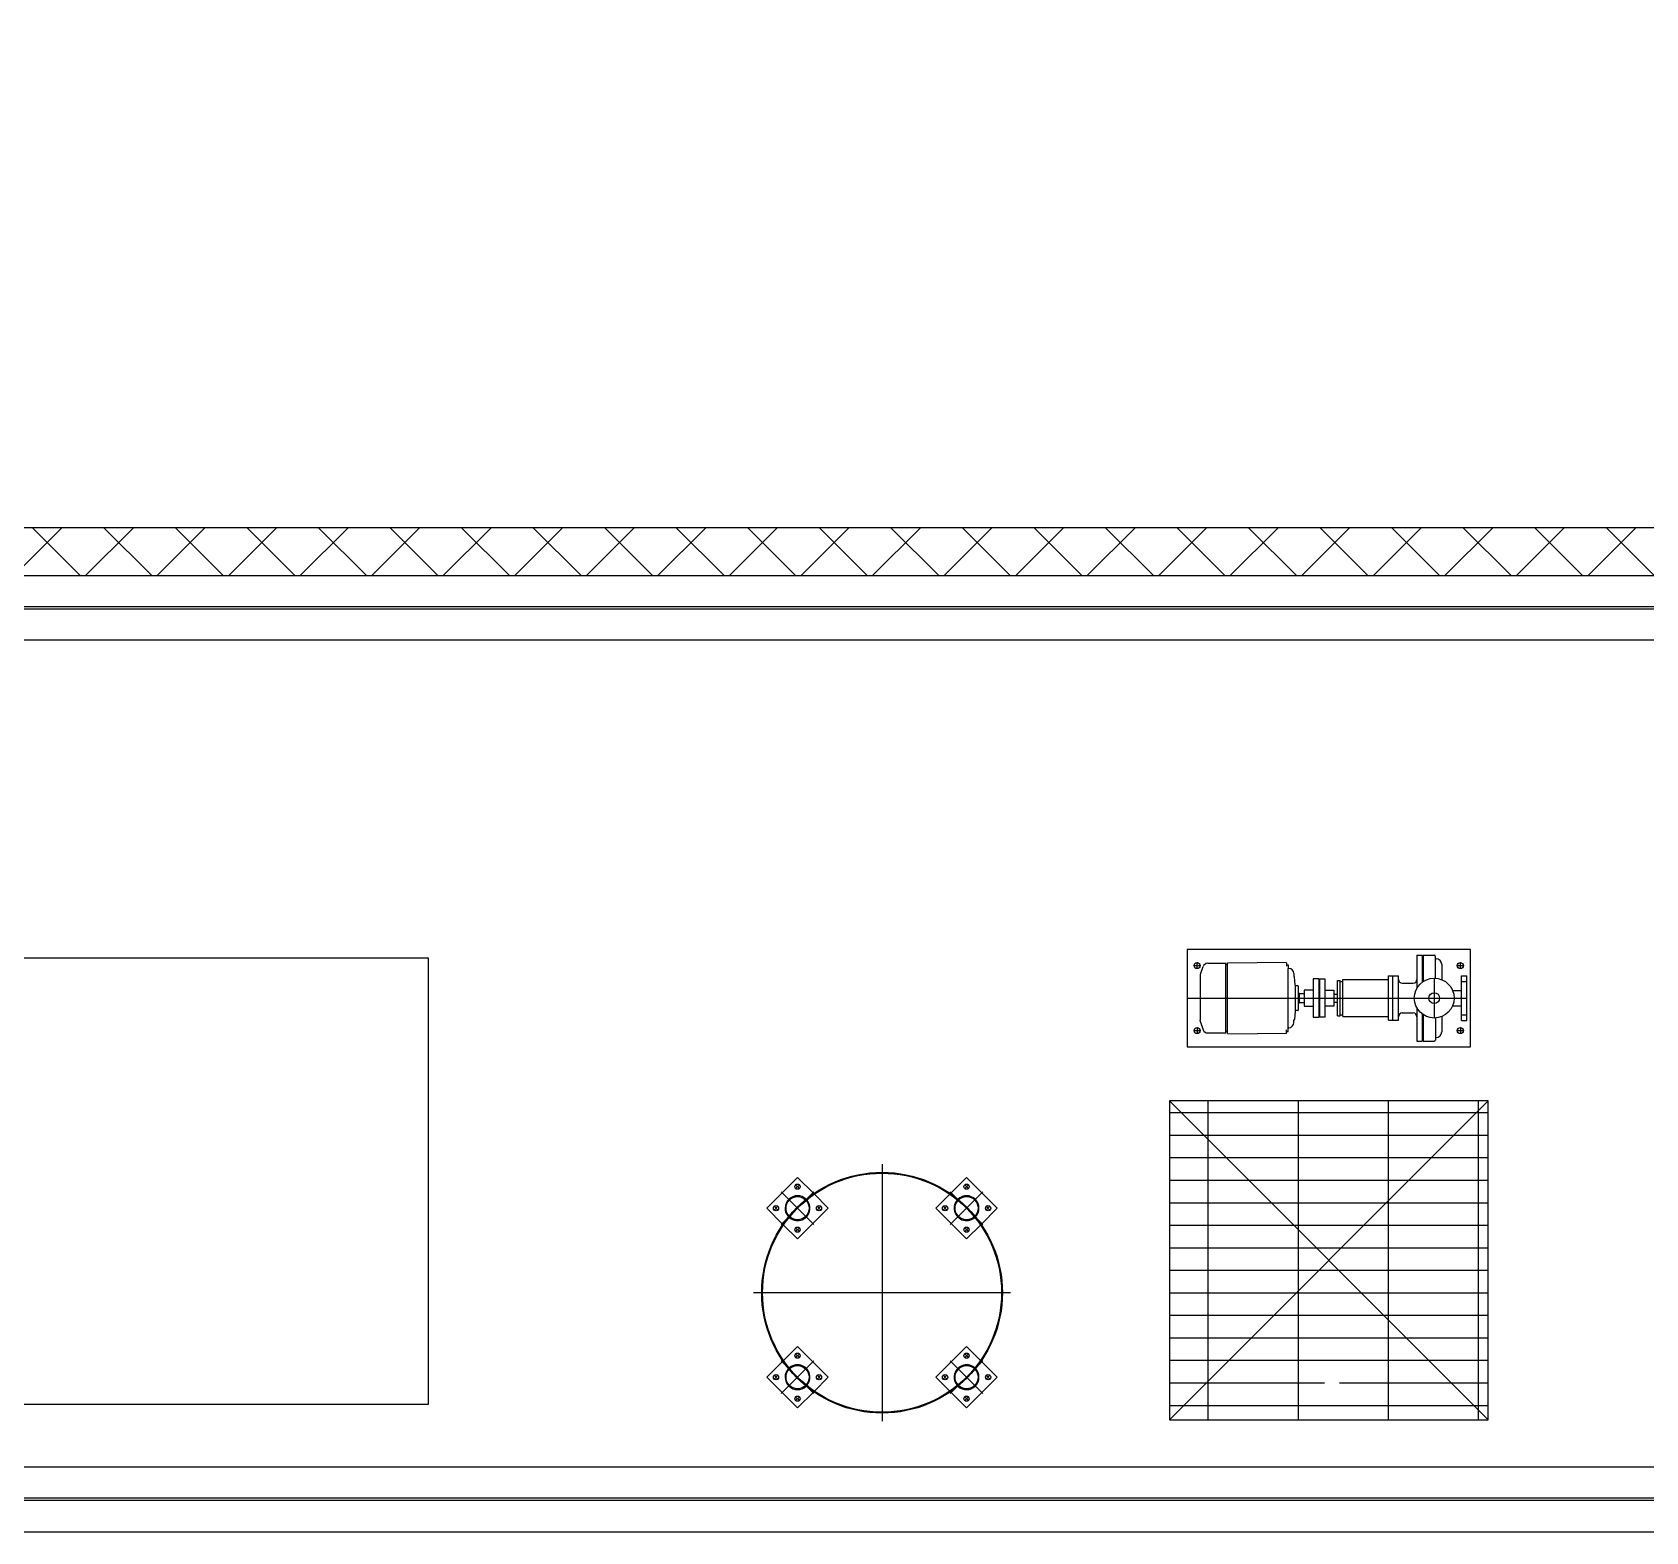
# Model space of a CAD drawing. Header units: millimetres. Extents: x 4080735 to 4152075, y -451436 to -400976.
# Drawn here: x 4109389 to 4114452, y -423662 to -418958 of the extents above; entities that cross this region are included whole.
import ezdxf

# ---------------------------------------------------------------- set-up
doc = ezdxf.new("R2010")
doc.units = ezdxf.units.MM
doc.header["$LTSCALE"] = 60
for name, pattern in [('CEN', [62, 60, -1, 0, -1]), ('CENTER', [2, 1.25, -0.25, 0.25, -0.25]), ('HIDDEN', [0.375, 0.25, -0.125])]:
    doc.linetypes.add(name, pattern=pattern)
for name, color, linetype in [('1CEN', 1, 'CEN'), ('1ST FL FW1-2', 3, 'Continuous'), ('EQUIPMENT', 6, 'Continuous')]:
    doc.layers.add(name, color=color, linetype=linetype)

# ---------------------------------------------------------------- blocks, each defined once
blk = doc.blocks.new('외각')
at = {"color": 8, "linetype": 'HIDDEN', "ltscale": 0.1}
for p, q in [((-15016, 5022.1), (-30016, 5022.1)), ((-15016, 5014.6), (-30016, 5014.6)), ((-15016, 2225.1), (-30016, 2225.1)), ((-15016, 2217.6), (-30016, 2217.6))]:
    blk.add_line(p, q, dxfattribs=at)
at = {"color": 8}
for points in [[(-15016, 4916.9), (-30016, 4916.9), (-30016, 5119.9), (-15016, 5119.9)], [(-15016, 2322.9), (-30016, 2322.9), (-30016, 2119.9), (-15016, 2119.9)]]:
    blk.add_lwpolyline(points, close=True, dxfattribs=at)
blk = doc.blocks.new('EQ')
at = {"layer": 'EQUIPMENT', "color": 253}
for p, q in [((-4905, 20106.6), (-6505, 20106.6)), ((-4905, 18706.6), (-4905, 20106.6)), ((-1635.5, 20133.4), (-2524.5, 20133.4)), ((-2524.5, 20133.4), (-2524.5, 19828.4)), ((-1803.7, 20115.9), (-1787.5, 20115.9)), ((-1803.7, 20115.9), (-1803.7, 20011.9)), ((-1787.5, 20115.9), (-1787.5, 20030.5)), ((-1784.3, 20115.9), (-1749.5, 20115.9)), ((-1784.3, 20115.9), (-1784.3, 20032.8)), ((-1746, 20043.3), (-1746, 20112.4)), ((-1746, 20104.3), (-1743.4, 20104.3)), ((-1635.5, 19828.4), (-1635.5, 20133.4)), ((-2503, 20082.9), (-2484, 20082.9)), ((-2493.5, 20073.4), (-2493.5, 20092.4)), ((-2483.1, 20055.9), (-2474.3, 20080.3)), ((-2483.1, 19912.9), (-2483.1, 20055.9)), ((-2460.2, 20090.1), (-2403.1, 20090.1)), ((-2403.1, 19871.6), (-2403.1, 20090.1)), ((-2398.1, 20085.4), (-2403.1, 20085.4)), ((-2403.1, 20073.4), (-2403.1, 20076.9)), ((-2398.1, 20091.9), (-2305.6, 20092.9)), ((-2398.1, 19869.9), (-2398.1, 20091.9)), ((-2213.1, 20091.9), (-2305.6, 20092.9)), ((-2213.1, 20091.9), (-2213.1, 20080.8)), ((-2213.1, 20085.4), (-2208.1, 20085.4)), ((-2213.1, 20085.4), (-2208.1, 20085.4)), ((-2208.1, 20085.4), (-2208.1, 20073.8)), ((-2208.1, 20085.4), (-2208.1, 20073.8)), ((-2206.1, 20073.9), (-2208.1, 20073.9)), ((-2208.1, 19888), (-2208.1, 20073.4)), ((-2190.1, 20057.9), (-2190.1, 20049.9)), ((-1893, 19911.3), (-1893, 20050.4)), ((-1893, 20050.4), (-1861.7, 20050.4)), ((-1879.1, 19911.3), (-1879.1, 20050.4)), ((-1861.7, 19911.3), (-1861.7, 20050.4)), ((-1726, 20086.9), (-1726, 20038.8)), ((-1677, 20082.9), (-1658, 20082.9)), ((-1667.5, 20073.4), (-1667.5, 20092.4)), ((-1663.5, 20050.9), (-1647.5, 20050.9)), ((-1663.5, 19910.9), (-1663.5, 20050.9)), ((-1647.5, 19910.9), (-1647.5, 20050.9)), ((-2189.1, 20048.9), (-2189.1, 20048.9)), ((-2186.3, 20021.7), (-2188.1, 20048)), ((-2186.1, 20021.2), (-2186.1, 19940.6)), ((-2177.6, 20019.9), (-2184.3, 20019.9)), ((-2176.1, 20018.4), (-2176.1, 19943.4)), ((-2157.7, 20006.1), (-2157.7, 19955.6)), ((-2129.7, 20006.1), (-2157.7, 20006.1)), ((-2157.7, 19999.2), (-2157.7, 19962.6)), ((-2112.1, 20041.2), (-2129.7, 20041.2)), ((-2129.7, 20041.2), (-2129.7, 19920.6)), ((-2112.1, 20041.2), (-2112.1, 19920.6)), ((-2110, 20041.2), (-2092.5, 20041.2)), ((-2110, 20041.2), (-2110, 19920.6)), ((-2092.5, 20041.2), (-2092.5, 19920.6)), ((-2092.5, 20006.1), (-2064.4, 20006.1)), ((-2064.4, 20006.1), (-2064.4, 19955.6)), ((-2052.5, 20036.5), (-2044.4, 20036.5)), ((-2052.5, 19925.3), (-2052.5, 20036.5)), ((-2044.4, 19925.3), (-2044.4, 20036.5)), ((-2044.4, 20033.1), (-2036.5, 20033.1)), ((-2036.5, 20038.8), (-1893, 20038.8)), ((-2036.5, 19922.9), (-2036.5, 20038.8)), ((-1861.7, 19998.7), (-1861.7, 20004.8)), ((-1850.1, 20027.6), (-1815.3, 20027.6)), ((-1749.5, 20043.4), (-1749.5, 19918.4)), ((-1691.9, 20005.2), (-1663.5, 20005.2)), ((-1663.5, 20033.4), (-1647.5, 20033.4)), ((-2524.5, 19980.9), (-1647.5, 19980.9)), ((-2176.1, 19995.9), (-2172.1, 19995.9)), ((-2176.1, 19965.9), (-2172.1, 19965.9)), ((-2172.1, 19965.9), (-2172.1, 19995.9)), ((-2172.1, 19994.9), (-2157.7, 19994.9)), ((-2172.1, 19966.9), (-2157.7, 19966.9)), ((-2157.7, 19955.6), (-2129.7, 19955.6)), ((-2064.4, 19955.6), (-2092.5, 19955.6)), ((-2064.4, 19993.7), (-2052.5, 19993.7)), ((-2064.4, 19968), (-2052.5, 19968)), ((-1861.7, 19957), (-1861.7, 19963)), ((-1803.7, 19949.8), (-1803.7, 19845.9)), ((-1691.9, 19956.6), (-1663.5, 19956.6)), ((-2484.1, 19909.4), (-2484.1, 19911.9)), ((-2483.1, 19905.9), (-2483.1, 19907.4)), ((-2483.1, 19905.9), (-2474.3, 19881.5)), ((-2190.1, 19903.9), (-2190.1, 19911.9)), ((-2189.1, 19912.9), (-2189.1, 19912.9)), ((-2186.3, 19940), (-2188.1, 19913.8)), ((-2177.6, 19941.9), (-2184.3, 19941.9)), ((-2129.7, 19920.6), (-2112.1, 19920.6)), ((-2110, 19920.6), (-2112.1, 19920.6)), ((-2092.5, 19920.6), (-2110, 19920.6)), ((-2052.5, 19925.3), (-2044.4, 19925.3)), ((-2044.4, 19928.7), (-2036.5, 19928.7)), ((-2036.5, 19922.9), (-1893, 19922.9)), ((-1893, 19911.3), (-1861.7, 19911.3)), ((-1850.1, 19934.2), (-1815.3, 19934.2)), ((-1787.5, 19931.3), (-1787.5, 19845.9)), ((-1784.3, 19929), (-1784.3, 19845.9)), ((-1746, 19918.5), (-1746, 19849.4)), ((-1726, 19923), (-1726, 19874.9)), ((-1663.5, 19928.4), (-1647.5, 19928.4)), ((-1663.5, 19910.9), (-1647.5, 19910.9)), ((-2503, 19878.9), (-2484, 19878.9)), ((-2493.5, 19888.4), (-2493.5, 19869.4)), ((-2460.2, 19871.6), (-2403.1, 19871.6)), ((-2398.1, 19876.4), (-2403.1, 19876.4)), ((-2398.1, 19869.8), (-2305.6, 19868.9)), ((-2213.1, 19869.8), (-2305.6, 19868.9)), ((-2213.1, 19869.9), (-2213.1, 19880.9)), ((-2213.1, 19876.4), (-2208.1, 19876.4)), ((-2213.1, 19876.4), (-2208.1, 19876.4)), ((-2208.1, 19876.4), (-2208.1, 19888)), ((-2208.1, 19876.4), (-2208.1, 19888)), ((-2206.1, 19887.9), (-2208.1, 19887.9)), ((-1746, 19857.5), (-1743.4, 19857.5)), ((-1677, 19878.9), (-1658, 19878.9)), ((-1667.5, 19888.4), (-1667.5, 19869.4)), ((-2524.5, 19828.4), (-1635.5, 19828.4)), ((-1803.7, 19845.9), (-1787.5, 19845.9)), ((-1784.3, 19845.9), (-1749.5, 19845.9)), ((-1580, 19658.1), (-2580, 19658.1)), ((-2580, 19658.1), (-2580, 18658.1)), ((-2580, 19658.1), (-1580, 18658.1)), ((-2580, 18658.1), (-1580, 19658.1)), ((-2458.4, 19536.5), (-2458.4, 19658.1)), ((-2175.8, 19253.9), (-2175.8, 19658.1)), ((-1893.2, 19344.9), (-1893.2, 19658.1)), ((-1610.6, 19627.5), (-1610.6, 19658.1)), ((-1580, 18658.1), (-1580, 19658.1)), ((-2580, 19621.6), (-2543.4, 19621.6)), ((-2543.4, 19621.6), (-1616.6, 19621.6)), ((-1616.6, 19621.6), (-1580, 19621.6)), ((-1610.6, 18688.8), (-1610.6, 19627.5)), ((-2580, 19550.9), (-2472.8, 19550.9)), ((-2472.8, 19550.9), (-1687.2, 19550.9)), ((-1687.2, 19550.9), (-1580, 19550.9)), ((-2458.4, 18779.8), (-2458.4, 19536.5)), ((-3482.2, 19460.2), (-3482.2, 18653.1)), ((-2580, 19480.3), (-2402.1, 19480.3)), ((-2402.1, 19480.3), (-1757.9, 19480.3)), ((-1757.9, 19480.3), (-1580, 19480.3)), ((-3754.4, 19396.3), (-3740.3, 19382.3)), ((-3740.3, 19396.3), (-3754.4, 19382.3)), ((-3210, 19396.3), (-3224, 19382.3)), ((-3224, 19396.3), (-3210, 19382.3)), ((-2580, 19409.6), (-2331.5, 19409.6)), ((-2331.5, 19409.6), (-1828.5, 19409.6)), ((-1828.5, 19409.6), (-1580, 19409.6)), ((-3798.3, 19270.8), (-3696.4, 19372.8)), ((-3696.4, 19270.8), (-3798.3, 19372.8)), ((-3268, 19372.8), (-3166.1, 19270.8)), ((-3268, 19270.8), (-3166.1, 19372.8)), ((-1893.2, 18971.3), (-1893.2, 19344.9)), ((-3821.9, 19328.8), (-3807.8, 19314.8)), ((-3821.9, 19314.8), (-3807.8, 19328.8)), ((-3672.8, 19314.8), (-3686.9, 19328.8)), ((-3672.8, 19328.8), (-3686.9, 19314.8)), ((-3291.5, 19314.8), (-3277.5, 19328.8)), ((-3291.5, 19328.8), (-3277.5, 19314.8)), ((-3142.5, 19328.8), (-3156.6, 19314.8)), ((-3142.5, 19314.8), (-3156.6, 19328.8)), ((-2580, 19339), (-2260.9, 19339)), ((-2260.9, 19339), (-1899.1, 19339)), ((-1899.1, 19339), (-1580, 19339)), ((-3740.3, 19247.3), (-3754.4, 19261.3)), ((-3754.4, 19247.3), (-3740.3, 19261.3)), ((-3224, 19247.3), (-3210, 19261.3)), ((-3210, 19247.3), (-3224, 19261.3)), ((-2580, 19268.3), (-2190.2, 19268.3)), ((-2190.2, 19268.3), (-1969.8, 19268.3)), ((-2175.8, 19062.3), (-2175.8, 19253.9)), ((-1969.8, 19268.3), (-1580, 19268.3)), ((-2580, 19197.7), (-2119.6, 19197.7)), ((-2119.6, 19197.7), (-2040.4, 19197.7)), ((-2040.4, 19197.7), (-1580, 19197.7)), ((-2580, 19127.1), (-2111.1, 19127.1)), ((-2111.1, 19127.1), (-2048.9, 19127.1)), ((-2048.9, 19127.1), (-1580, 19127.1)), ((-3078.7, 19056.6), (-3885.7, 19056.6)), ((-2580, 19056.4), (-2181.7, 19056.4)), ((-2181.7, 19056.4), (-1978.3, 19056.4)), ((-2175.8, 18658.1), (-2175.8, 19062.3)), ((-1978.3, 19056.4), (-1580, 19056.4)), ((-2580, 18985.8), (-2252.4, 18985.8)), ((-2252.4, 18985.8), (-1907.6, 18985.8)), ((-1907.6, 18985.8), (-1580, 18985.8)), ((-1893.2, 18658.1), (-1893.2, 18971.3)), ((-2580, 18915.1), (-2323, 18915.1)), ((-2323, 18915.1), (-1837, 18915.1)), ((-1837, 18915.1), (-1580, 18915.1)), ((-3696.4, 18740.5), (-3798.3, 18842.4)), ((-3696.4, 18842.4), (-3798.3, 18740.5)), ((-3740.3, 18866), (-3754.4, 18851.9)), ((-3754.4, 18866), (-3740.3, 18851.9)), ((-3166.1, 18842.4), (-3268, 18740.5)), ((-3268, 18842.4), (-3166.1, 18740.5)), ((-3224, 18866), (-3210, 18851.9)), ((-3210, 18866), (-3224, 18851.9)), ((-2580, 18844.5), (-2393.7, 18844.5)), ((-2393.7, 18844.5), (-1766.3, 18844.5)), ((-1766.3, 18844.5), (-1580, 18844.5)), ((-3821.9, 18784.4), (-3807.8, 18798.5)), ((-3821.9, 18798.5), (-3807.8, 18784.4)), ((-3672.8, 18798.5), (-3686.9, 18784.4)), ((-3672.8, 18784.4), (-3686.9, 18798.5)), ((-3291.5, 18798.5), (-3277.5, 18784.4)), ((-3291.5, 18784.4), (-3277.5, 18798.5)), ((-3142.5, 18784.4), (-3156.6, 18798.5)), ((-3142.5, 18798.5), (-3156.6, 18784.4)), ((-2580, 18773.8), (-2464.3, 18773.8)), ((-2464.3, 18773.8), (-2093.8, 18773.8)), ((-2458.4, 18658.1), (-2458.4, 18779.8)), ((-2046.9, 18773.8), (-1695.7, 18773.8)), ((-1695.7, 18773.8), (-1580, 18773.8)), ((-6505, 18706.6), (-4905, 18706.6)), ((-3754.4, 18717), (-3740.3, 18731)), ((-3740.3, 18717), (-3754.4, 18731)), ((-3210, 18717), (-3224, 18731)), ((-3224, 18717), (-3210, 18731)), ((-2580, 18703.2), (-2534.9, 18703.2)), ((-2534.9, 18703.2), (-2070.4, 18703.2)), ((-2070.4, 18703.2), (-1625.1, 18703.2)), ((-1625.1, 18703.2), (-1580, 18703.2)), ((-1610.6, 18658.1), (-1610.6, 18688.8)), ((-2580, 18658.1), (-1580, 18658.1))]:
    blk.add_line(p, q, dxfattribs=at)
for points in [[(-3793.1, 19271.1), (-3843.8, 19321.8), (-3747.4, 19418.2), (-3696.7, 19367.6)], [(-3267.7, 19367.6), (-3217, 19418.2), (-3120.6, 19321.8), (-3171.3, 19271.1)], [(-3696.7, 19367.6), (-3650.9, 19321.8), (-3747.4, 19225.4), (-3793.1, 19271.1)], [(-3171.3, 19271.1), (-3217, 19225.4), (-3313.4, 19321.8), (-3267.7, 19367.6)], [(-3793.1, 18842.1), (-3747.4, 18887.9), (-3650.9, 18791.5), (-3696.7, 18745.7)], [(-3267.7, 18745.7), (-3313.4, 18791.5), (-3217, 18887.9), (-3171.3, 18842.1)], [(-3696.7, 18745.7), (-3747.4, 18695), (-3843.8, 18791.5), (-3793.1, 18842.1)], [(-3171.3, 18842.1), (-3120.6, 18791.5), (-3217, 18695), (-3267.7, 18745.7)]]:
    blk.add_lwpolyline(points, dxfattribs=at)
for centre, radius in [((-2493.5, 20082.9), 9.5), ((-1667.5, 20082.9), 9.5), ((-1749.5, 19980.9), 62.5), ((-1749.5, 19980.9), 17), ((-2493.5, 19878.9), 9.5), ((-1667.5, 19878.9), 9.5), ((-3482.2, 19056.6), 377.7), ((-3482.2, 19056.6), 375), ((-3747.4, 19389.3), 8.18), ((-3217, 19389.3), 8.18), ((-3747.4, 19321.8), 36.2), ((-3217, 19321.8), 36.2), ((-3814.9, 19321.8), 8.18), ((-3679.9, 19321.8), 8.18), ((-3284.5, 19321.8), 8.18), ((-3149.5, 19321.8), 8.18), ((-3747.4, 19254.3), 8.18), ((-3217, 19254.3), 8.18), ((-3747.4, 18859), 8.18), ((-3217, 18859), 8.18), ((-3814.9, 18791.5), 8.18), ((-3747.4, 18791.5), 36.2), ((-3679.9, 18791.5), 8.18), ((-3284.5, 18791.5), 8.18), ((-3217, 18791.5), 36.2), ((-3149.5, 18791.5), 8.18), ((-3747.4, 18724), 8.18), ((-3217, 18724), 8.18)]:
    blk.add_circle(centre, radius, dxfattribs=at)
for centre, radius, start, end in [((-1749.5, 20112.4), 3.48, 0, 90), ((-1743.4, 20086.9), 17.4, 0, 90), ((-2460.2, 20075.1), 15, 90, 160), ((-2206.1, 20057.9), 16, 360, 90), ((-2189.1, 20049.9), 1, 180, 270), ((-2189.1, 20047.9), 1, 3.9452, 90), ((-2184.3, 20021.9), 2, 183.9452, 270), ((-2177.6, 20018.4), 1.5, 360, 90), ((-1850.1, 20039.2), 11.6, 180, 270), ((-1815.3, 20039.2), 11.6, 270, 0), ((-2483.1, 19911.9), 1, 90, 180), ((-2482.6, 19909.4), 1.5, 180, 233.1301), ((-2484.1, 19907.4), 1, 0, 53.1301), ((-2206.1, 19903.9), 16, 270, 0), ((-2189.1, 19911.9), 1, 90, 180), ((-2189.1, 19913.9), 1, 270, 356.0548), ((-2184.3, 19939.9), 2, 90, 176.0548), ((-2177.6, 19943.4), 1.5, 270, 0), ((-1850.1, 19922.6), 11.6, 90, 180), ((-1815.3, 19922.6), 11.6, 0, 90), ((-2460.2, 19886.6), 15, 200, 270), ((-1749.5, 19849.4), 3.48, 270, 0), ((-1743.4, 19874.9), 17.4, 270, 0), ((-3747.4, 19321.8), 39, 46.0481, 223.9519), ((-3747.4, 19321.8), 39, 223.9519, 46.0481), ((-3217, 19321.8), 39, 133.9519, 316.0481), ((-3217, 19321.8), 39, 316.0481, 133.9519), ((-3747.4, 18791.5), 39, 136.0481, 313.9519), ((-3747.4, 18791.5), 39, 313.9519, 136.0481), ((-3217, 18791.5), 39, 43.9519, 226.0481), ((-3217, 18791.5), 39, 226.0481, 43.9519)]:
    blk.add_arc(centre, radius, start, end, dxfattribs=at)

msp = doc.modelspace()

# ---------------------------------------------------------------- block references
at = {"color": 8}
msp.add_blockref('외각', (4129823.8, -425782), dxfattribs=at)

# ---------------------------------------------------------------- next in the draw order: block references
at = {"layer": 'EQUIPMENT', "color": 3}
msp.add_blockref('EQ', (4115537.8, -441968.8), dxfattribs=at)

# ---------------------------------------------------------------- next in the draw order: hatches: boundary and pattern name
at = {"layer": '1ST FL FW1-2'}
h = msp.add_hatch(dxfattribs=at)
h.set_pattern_fill('ANSI37', color=8, scale=50)
h.set_pattern_definition([(45, (-108366.33, 160913.16), (-112.2532015, 112.2532015), []), (135, (-108366.33, 160913.16), (-112.2532015, -112.2532015), [])])
h.paths.add_polyline_path([(4114807.8, -420662.1), (4114807.8, -414662), (4120807.8, -414662), (4120807.8, -421902), (4120957.8, -421902), (4120957.8, -414512), (4114657.8, -414512), (4114657.8, -420512.1), (4099657.8, -420512.1), (4099657.8, -420662.1)])

# ---------------------------------------------------------------- next in the draw order: linework, layer by layer
at = {"layer": '1CEN', "color": 1, "linetype": 'CENTER', "ltscale": 0.5}
for p, q in [((4093807.8, -420662.1), (4130807.8, -420662.1)), ((4093807.8, -423662.1), (4130807.8, -423662.1))]:
    msp.add_line(p, q, dxfattribs=at)
at = {"layer": '1ST FL FW1-2', "color": 8}
msp.add_lwpolyline([(4120957.8, -421902), (4120957.8, -414512), (4114657.8, -414512), (4114657.8, -420512.1), (4099657.8, -420512.1), (4099657.8, -420662.1), (4114807.8, -420662.1), (4114807.8, -414662), (4120807.8, -414662), (4120807.8, -421902)], close=True, dxfattribs=at)

doc.saveas('drawing.dxf')
